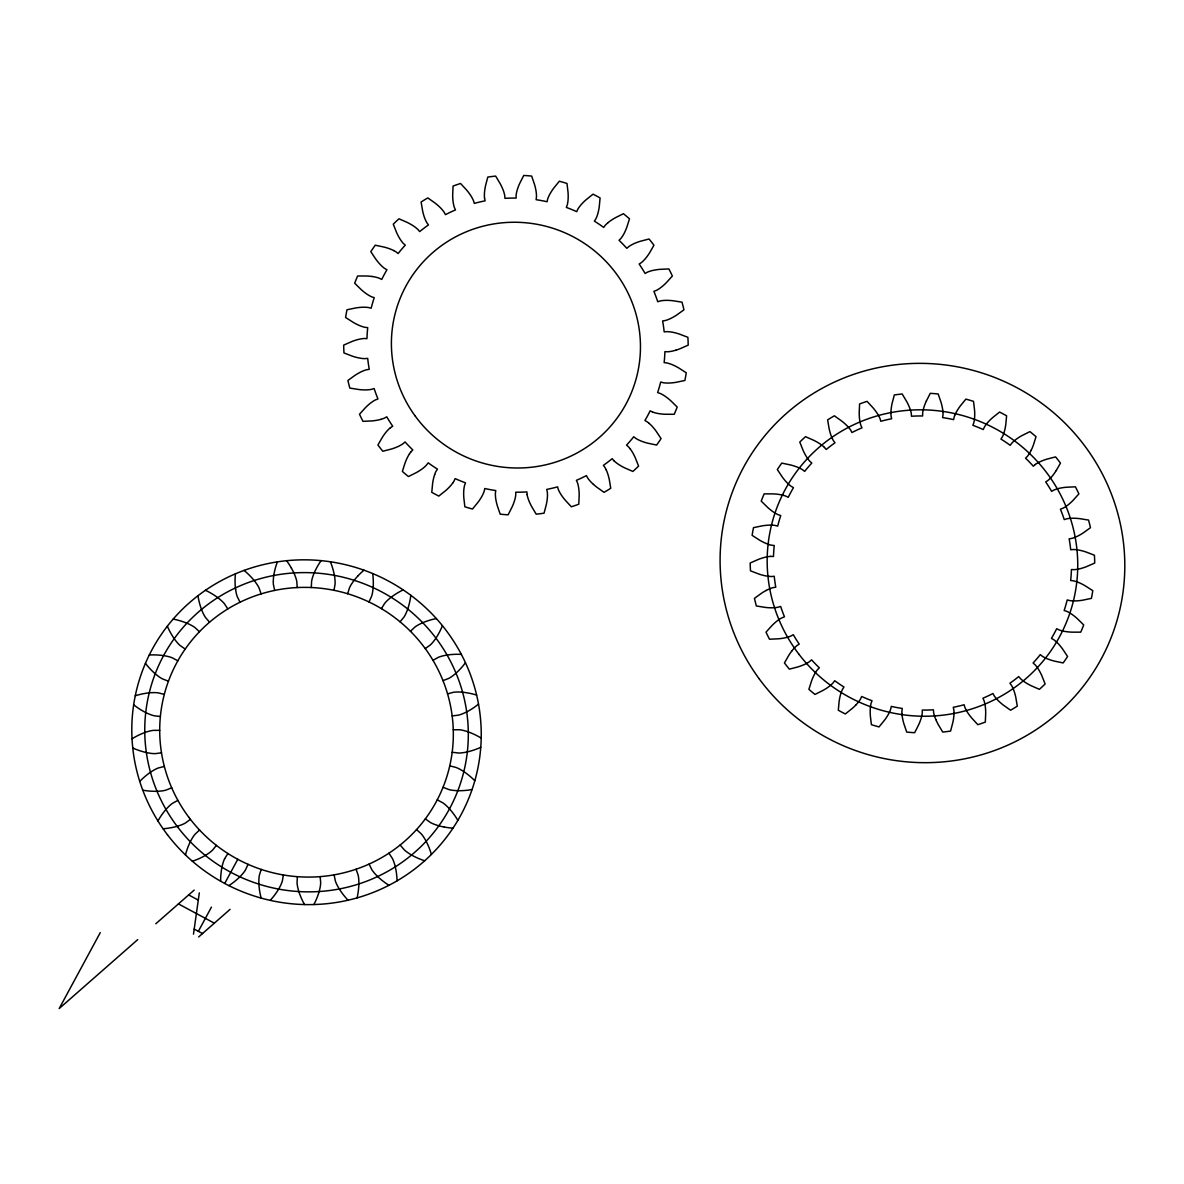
<?xml version="1.0" encoding="UTF-8"?>
<svg xmlns="http://www.w3.org/2000/svg" width="1184" height="1184" viewBox="0 0 1184 1184"><rect width="100%" height="100%" fill="white"/><g stroke="black" fill="none" stroke-linecap="round" stroke-linejoin="round"><path stroke-width="1.5" d="M311.303 587.53L311.584 581.433A20.69 20.306 22.4 0 1 311.969 579.494L312.191 578.621A42.121 41.336 22.4 0 1 312.709 576.889L313.612 574.344A55.574 54.538 22.4 0 1 315.24 570.614L316.587 567.994A71.543 70.211 22.4 0 1 321.116 560.639M297.376 876.663L297.051 882.761A20.69 20.306 22.4 0 0 297.258 884.744L297.391 885.632A42.121 41.336 22.4 0 0 297.732 887.408L298.398 890.057A55.574 54.538 22.4 0 0 299.656 893.964L300.736 896.732A71.543 70.211 22.4 0 0 304.54 904.576M193.48 934.161L199.312 892.869M283.39 874.961L282.354 880.911A20.69 20.306 22.4 0 1 281.718 882.835L281.378 883.678A42.121 41.336 22.4 0 1 280.652 885.321L279.424 887.734A55.574 54.538 22.4 0 1 277.322 891.226L275.665 893.654A71.543 70.211 22.4 0 1 270.218 900.373M333.977 590.298L335.057 584.304A20.69 20.306 22.4 0 0 335.116 582.321L335.087 581.418A42.121 41.336 22.4 0 0 334.968 579.612L334.658 576.919A55.574 54.538 22.4 0 0 333.888 572.893L333.178 570.022A71.543 70.211 22.4 0 0 330.395 561.778M347.652 593.732L349.458 587.915A20.69 20.306 22.4 0 1 350.316 586.124L350.76 585.34A42.121 41.336 22.4 0 1 351.692 583.801L353.217 581.566A55.574 54.538 22.4 0 1 355.748 578.369L357.701 576.164M261.22 869.411L259.385 875.154A20.69 20.306 22.4 0 0 259.074 877.166L258.985 878.069A42.121 41.336 22.4 0 0 258.867 879.875L258.837 882.568A55.574 54.538 22.4 0 0 259.089 886.653L259.429 889.598A71.543 70.211 22.4 0 0 261.161 898.108M434.661 474.606L435.002 473.659A22.851 22.422 22.4 0 1 436.008 471.365L437.444 469.101A149.45 146.653 22.4 0 1 428.179 462.84L426.58 464.986A22.851 22.422 22.4 0 1 424.79 466.748L424.035 467.414A37.784 37.074 22.4 0 1 420.956 469.752L419.98 470.403A53.768 52.762 22.4 0 1 416.176 472.682L408.45 476.545A172.731 169.504 22.4 0 1 402.368 471.439L404.958 463.284A53.768 52.762 22.4 0 1 406.6 459.185L407.104 458.119A37.784 37.074 22.4 0 1 408.924 454.745L409.472 453.901M1003.721 433.551L1003.381 434.484A22.851 22.422 22.4 0 1 1002.389 436.792L1000.939 439.042A149.45 146.653 22.4 0 1 1010.204 445.317L1011.802 443.171A22.851 22.422 22.4 0 1 1013.593 441.41L1014.348 440.729A37.784 37.074 22.4 0 1 1017.426 438.406L1018.403 437.74A53.768 52.762 22.4 0 1 1022.221 435.46L1029.932 431.612A172.731 169.504 22.4 0 1 1036.015 436.718L1033.44 444.873A53.768 52.762 22.4 0 1 1031.782 448.973L1031.279 450.024M248.063 864.32L245.562 869.811A20.69 20.306 22.4 0 1 244.452 871.528L243.919 872.253A42.121 41.336 22.4 0 1 242.794 873.659L240.988 875.672A55.574 54.538 22.4 0 1 238.073 878.543L235.838 880.482A71.543 70.211 22.4 0 1 228.852 885.632M955.074 414.681L955.488 413.764A37.784 37.074 22.4 0 1 957.323 410.389L957.945 409.383A53.768 52.762 22.4 0 1 960.461 405.757L965.878 399.126A172.731 169.504 22.4 0 1 973.514 401.361L974.536 409.901A53.768 52.762 22.4 0 1 974.728 414.326L974.698 415.495A37.784 37.074 22.4 0 1 974.447 419.343L974.299 420.335A22.851 22.422 22.4 0 1 973.81 422.806L972.878 425.308A149.45 146.653 22.4 0 1 983.238 429.555L984.348 427.128A22.851 22.422 22.4 0 1 985.724 425.026L986.316 424.212A37.784 37.074 22.4 0 1 988.818 421.297L989.632 420.453A53.768 52.762 22.4 0 1 992.873 417.434L999.592 412.062A172.731 169.504 22.4 0 1 1006.607 415.821L1005.808 424.36A53.768 52.762 22.4 0 1 1005.053 428.712L1004.802 429.851A37.784 37.074 22.4 0 1 1003.736 433.551M926.391 400.962L930.269 393.34A172.731 169.504 22.4 0 1 938.187 393.976L940.984 402.146A53.768 52.762 22.4 0 1 942.094 406.438L942.331 407.592A37.784 37.074 22.4 0 1 942.893 411.425L942.952 412.417A22.851 22.422 22.4 0 1 942.997 414.933L942.612 417.597A149.45 146.653 22.4 0 1 953.608 419.624L954.186 417.02A22.851 22.422 22.4 0 1 955.088 414.681M368.979 601.975L371.539 596.44A20.69 20.306 22.4 0 0 372.102 594.546L372.309 593.672A42.121 41.336 22.4 0 0 372.649 591.896L373.004 589.218A55.574 54.538 22.4 0 0 373.286 585.148L373.315 582.202A71.543 70.211 22.4 0 0 372.679 573.544M224.664 858.681L227.92 853.531M100.27 932.637L59.2 1008.546L137.729 939.622M198.364 931.305L211.433 907.136M224.708 883.471L237.777 859.303M381.411 608.635L384.622 603.455A20.69 20.306 22.4 0 1 385.91 601.946L386.532 601.294A42.121 41.336 22.4 0 1 387.834 600.036L389.876 598.26A55.574 54.538 22.4 0 1 393.147 595.789L395.604 594.131A71.543 70.211 22.4 0 1 403.196 589.898M1056.217 470.551L1060.464 463.122A172.731 169.504 22.4 0 0 1055.566 456.891L1047.189 459.066A53.768 52.762 22.4 0 0 1042.971 460.502L1041.876 460.946A37.784 37.074 22.4 0 0 1038.353 462.589M452.673 483.131L452.066 483.93A37.784 37.074 22.4 0 1 449.565 486.861L448.751 487.704A53.768 52.762 22.4 0 1 445.51 490.724L438.79 496.081A172.731 169.504 22.4 0 1 431.775 492.322L432.589 483.797A53.768 52.762 22.4 0 1 433.329 479.431L433.596 478.292A37.784 37.074 22.4 0 1 434.661 474.606M791.889 650.904L791.178 651.836A53.768 52.762 22.4 0 0 788.692 655.492L784.444 662.922A172.731 169.504 22.4 0 0 789.343 669.152L797.72 666.962A53.768 52.762 22.4 0 0 801.938 665.526L803.033 665.082A37.784 37.074 22.4 0 0 806.556 663.454L807.429 662.951M216.406 845.391L212.632 850.023A20.69 20.306 22.4 0 1 211.078 851.444L210.382 852.021A42.121 41.336 22.4 0 1 208.932 853.102L206.682 854.611A55.574 54.538 22.4 0 1 203.115 856.654L200.466 857.986A71.543 70.211 22.4 0 1 192.37 861.242M400.059 621.822L403.936 617.116A20.69 20.306 22.4 0 0 404.958 615.414L405.387 614.614A42.121 41.336 22.4 0 0 406.156 613.001L407.192 610.5A55.574 54.538 22.4 0 0 408.48 606.637L409.264 603.796A71.543 70.211 22.4 0 0 410.818 595.3M856.091 704.746L855.277 705.59A53.768 52.762 22.4 0 1 852.036 708.609L845.317 713.967A172.731 169.504 22.4 0 1 838.302 710.208L839.101 701.683A53.768 52.762 22.4 0 1 839.856 697.332L840.122 696.177A37.784 37.074 22.4 0 1 841.173 692.492L841.528 691.545A22.851 22.422 22.4 0 1 842.534 689.251L843.97 687.001A149.45 146.653 22.4 0 1 834.705 680.726L833.107 682.872A22.851 22.422 22.4 0 1 831.316 684.633L830.561 685.299A37.784 37.074 22.4 0 1 827.483 687.638L826.506 688.304A53.768 52.762 22.4 0 1 822.702 690.568L814.977 694.431A172.731 169.504 22.4 0 1 808.894 689.325L811.484 681.17A53.768 52.762 22.4 0 1 813.127 677.07L813.63 676.02A37.784 37.074 22.4 0 1 815.45 672.63L815.983 671.787A22.851 22.422 22.4 0 1 817.448 669.744L819.343 667.835A149.45 146.653 22.4 0 1 811.573 659.828L809.56 661.59A22.851 22.422 22.4 0 1 807.429 662.936M410.937 451.859L412.816 449.95A149.45 146.653 22.4 0 1 405.061 441.943L403.034 443.704A22.851 22.422 22.4 0 1 400.902 445.051L400.029 445.554A37.784 37.074 22.4 0 1 396.507 447.197L395.412 447.641A53.768 52.762 22.4 0 1 391.194 449.076L382.817 451.252A172.731 169.504 22.4 0 1 377.918 445.036L382.18 437.606A53.768 52.762 22.4 0 1 384.652 433.951L385.362 433.018A37.784 37.074 22.4 0 1 387.864 430.088L388.574 429.378A22.851 22.422 22.4 0 1 390.439 427.69M410.448 631.294L414.888 627.091A20.69 20.306 22.4 0 1 416.516 625.951L417.286 625.478A42.121 41.336 22.4 0 1 418.87 624.59L421.297 623.361A55.574 54.538 22.4 0 1 425.1 621.778L427.898 620.786A71.543 70.211 22.4 0 1 436.363 618.566M199.548 830.028L195.168 834.113A20.69 20.306 22.4 0 0 193.865 835.756L193.347 836.496A42.121 41.336 22.4 0 0 192.37 838.006L191.024 840.344A55.574 54.538 22.4 0 0 189.248 844.014L188.108 846.738A71.543 70.211 22.4 0 0 185.474 854.952M155.8 923.772L194.161 890.102M198.646 936.944L230.081 909.356M1035.349 464.439L1033.336 466.215A149.45 146.653 22.4 0 0 1025.566 458.193L1027.446 456.284A22.851 22.422 22.4 0 0 1028.911 454.242L1029.458 453.413A37.784 37.074 22.4 0 0 1031.279 450.024M607.821 222.844L607.066 223.51A22.851 22.422 22.4 0 0 605.261 225.271L603.677 227.417A149.45 146.653 22.4 0 0 594.412 221.156L595.848 218.892A22.851 22.422 22.4 0 0 596.84 216.598L597.195 215.651A37.784 37.074 22.4 0 0 598.26 211.966L598.527 210.826A53.768 52.762 22.4 0 0 599.282 206.475L600.081 197.935A172.731 169.504 22.4 0 0 593.066 194.176L586.346 199.548A53.768 52.762 22.4 0 0 583.105 202.553L582.291 203.411A37.784 37.074 22.4 0 0 579.79 206.327L579.198 207.126A22.851 22.422 22.4 0 0 577.807 209.228L576.712 211.67A149.45 146.653 22.4 0 0 566.352 207.422L567.269 204.906A22.851 22.422 22.4 0 0 567.758 202.449L567.92 201.458A37.784 37.074 22.4 0 0 568.172 197.61L568.187 196.44A53.768 52.762 22.4 0 0 568.009 192.015L566.988 183.476A172.731 169.504 22.4 0 0 559.351 181.226L553.934 187.871A53.768 52.762 22.4 0 0 551.404 191.497L550.797 192.489A37.784 37.074 22.4 0 0 548.962 195.863L548.547 196.781A22.851 22.422 22.4 0 0 547.644 199.119L547.097 201.739A149.45 146.653 22.4 0 0 536.1 199.696L536.456 197.047A22.851 22.422 22.4 0 0 536.411 194.531L536.352 193.525A37.784 37.074 22.4 0 0 535.804 189.706L535.568 188.552A53.768 52.762 22.4 0 0 534.458 184.26L531.675 176.09A172.731 169.504 22.4 0 0 523.742 175.454L519.865 183.076A53.768 52.762 22.4 0 0 518.163 187.146L517.778 188.256A37.784 37.074 22.4 0 0 516.698 191.941L516.49 192.918A22.851 22.422 22.4 0 0 516.091 195.404L516.106 198.083A149.45 146.653 22.4 0 0 504.946 198.335L504.754 195.671A22.851 22.422 22.4 0 0 504.177 193.214L503.91 192.237A37.784 37.074 22.4 0 0 502.564 188.596L502.09 187.516A53.768 52.762 22.4 0 0 500.092 183.52L495.652 176.09A172.731 169.504 22.4 0 0 487.793 177.082L485.618 185.355A53.768 52.762 22.4 0 0 484.818 189.706L484.67 190.876A37.784 37.074 22.4 0 0 484.389 194.709L484.404 195.715A22.851 22.422 22.4 0 0 484.537 198.231M190.417 819.343L185.636 822.865A20.69 20.306 22.4 0 1 183.712 823.886L183.046 824.197A42.121 41.336 22.4 0 1 181.211 824.952L178.636 825.855A55.574 54.538 22.4 0 1 174.655 826.965L171.739 827.586A71.543 70.211 22.4 0 1 163.066 828.756M425.263 648.61L430.221 645.014A20.69 20.306 22.4 0 0 431.642 643.637L432.249 642.971A42.121 41.336 22.4 0 0 433.418 641.58L435.046 639.434A55.574 54.538 22.4 0 0 437.281 636.015L438.746 633.47A71.543 70.211 22.4 0 0 442.416 625.64M390.454 427.69L392.703 426.21A149.45 146.653 22.4 0 1 386.768 416.812L384.415 418.115A22.851 22.422 22.4 0 1 382.032 418.988L381.07 419.299M432.974 660.302L438.346 657.342A20.69 20.306 22.4 0 1 440.211 656.632L441.084 656.365A42.121 41.336 22.4 0 1 442.846 655.892L445.524 655.314A55.574 54.538 22.4 0 1 449.609 654.708L452.584 654.456A71.543 70.211 22.4 0 1 461.36 654.382M1038.368 462.589L1037.48 463.092A22.851 22.422 22.4 0 0 1035.349 464.439M766.24 590.431L765.204 590.994A53.768 52.762 22.4 0 0 761.416 593.317L754.445 598.349A172.731 169.504 22.4 0 0 756.369 605.971L764.968 607.362A53.768 52.762 22.4 0 0 769.452 607.747L770.636 607.777A37.784 37.074 22.4 0 0 774.543 607.703L775.55 607.599A22.851 22.422 22.4 0 0 778.066 607.229L780.656 606.43A149.45 146.653 22.4 0 0 784.489 616.82L781.973 617.811A22.851 22.422 22.4 0 0 779.782 619.069L778.939 619.617A37.784 37.074 22.4 0 0 775.86 621.955L774.972 622.725A53.768 52.762 22.4 0 0 771.761 625.774L766.018 632.138A172.731 169.504 22.4 0 0 769.511 639.227L778.199 638.812A53.768 52.762 22.4 0 0 782.639 638.28L783.808 638.072A37.784 37.074 22.4 0 0 787.597 637.199L788.559 636.888M177.911 800.369L172.672 803.211A20.69 20.306 22.4 0 0 170.94 804.513L170.244 805.09A42.121 41.336 22.4 0 0 168.912 806.319L167.018 808.243A55.574 54.538 22.4 0 0 164.369 811.351L162.578 813.704A71.543 70.211 22.4 0 0 157.946 820.986M171.724 787.834L166.012 790.098A20.69 20.306 22.4 0 1 164.058 790.572L163.17 790.734A42.121 41.336 22.4 0 1 161.35 790.986L158.626 791.223A55.574 54.538 22.4 0 1 154.482 791.312L151.493 791.208A71.543 70.211 22.4 0 1 142.761 790.187M442.994 680.652L448.721 678.402A20.69 20.306 22.4 0 0 450.453 677.411L451.222 676.922A42.121 41.336 22.4 0 0 452.688 675.872L454.819 674.199A55.574 54.538 22.4 0 0 457.853 671.446L459.925 669.345A71.543 70.211 22.4 0 0 465.46 662.7M676.079 350.109L674.939 350.449A37.784 37.074 22.4 0 1 671.15 351.352L670.144 351.5A22.851 22.422 22.4 0 1 667.613 351.766L664.905 351.648A149.45 146.653 22.4 0 1 664.135 362.615L666.844 362.94A22.851 22.422 22.4 0 1 669.3 363.621L670.277 363.932A37.784 37.074 22.4 0 1 673.903 365.412L674.969 365.93A53.768 52.762 22.4 0 1 678.92 368.076L686.261 372.782A172.731 169.504 22.4 0 1 684.885 380.478L676.404 382.254A53.768 52.762 22.4 0 1 671.964 382.846L670.78 382.935A37.784 37.074 22.4 0 1 666.888 383.039L665.867 382.98A22.851 22.422 22.4 0 1 663.321 382.728L660.687 382.047A149.45 146.653 22.4 0 1 657.623 392.6L660.213 393.458A22.851 22.422 22.4 0 1 662.478 394.627L663.366 395.13A37.784 37.074 22.4 0 1 666.607 397.321L667.554 398.046A53.768 52.762 22.4 0 1 670.988 400.947L677.189 407.044A172.731 169.504 22.4 0 1 674.214 414.282L665.526 414.267A53.768 52.762 22.4 0 1 661.042 413.941L659.858 413.778A37.784 37.074 22.4 0 1 656.01 413.068L655.018 412.816A22.851 22.422 22.4 0 1 652.591 412.047M447.552 693.839L453.516 692.285A20.69 20.306 22.4 0 1 455.514 692.078L456.432 692.018A42.121 41.336 22.4 0 1 458.252 691.989L461.005 692.092A55.574 54.538 22.4 0 1 465.12 692.522L468.08 692.995A71.543 70.211 22.4 0 1 476.634 695.082M164.354 766.448L158.434 767.942A20.69 20.306 22.4 0 0 156.525 768.727L155.711 769.126A42.121 41.336 22.4 0 0 154.112 769.97L151.774 771.376A55.574 54.538 22.4 0 0 148.414 773.714L146.091 775.55A71.543 70.211 22.4 0 0 139.742 781.44M161.498 752.817L155.43 753.616A20.69 20.306 22.4 0 1 153.358 753.586L152.455 753.512A42.121 41.336 22.4 0 1 150.62 753.32L147.911 752.876A55.574 54.538 22.4 0 1 143.871 751.944L140.985 751.115A71.543 70.211 22.4 0 1 132.756 747.992M452.17 715.92L458.297 715.166A20.69 20.306 22.4 0 0 460.221 714.633L461.094 714.352A42.121 41.336 22.4 0 0 462.796 713.7L465.282 712.605A55.574 54.538 22.4 0 0 468.923 710.696L471.469 709.172A71.543 70.211 22.4 0 0 478.514 704.11M453.265 729.773L459.451 729.744A20.69 20.306 22.4 0 1 461.449 730.025L462.352 730.202A42.121 41.336 22.4 0 1 464.128 730.632L466.777 731.401A55.574 54.538 22.4 0 1 470.684 732.822L473.437 734.006A71.543 70.211 22.4 0 1 481.207 738.106M159.722 730.365L153.594 730.35A20.69 20.306 22.4 0 0 151.537 730.646L150.649 730.824A42.121 41.336 22.4 0 0 148.873 731.253L146.254 732.038A55.574 54.538 22.4 0 0 142.406 733.473L139.682 734.672A71.543 70.211 22.4 0 0 132.031 738.816M770.769 556.391L773.478 556.51A149.45 146.653 22.4 0 1 774.247 545.528L771.539 545.217A22.851 22.422 22.4 0 1 769.082 544.536M160.388 716.512L154.349 715.802A20.69 20.306 22.4 0 1 152.292 715.254L151.419 714.958A42.121 41.336 22.4 0 1 149.687 714.322L147.171 713.242A55.574 54.538 22.4 0 1 143.471 711.347L140.881 709.838A71.543 70.211 22.4 0 1 133.674 704.806M768.964 576.371L767.942 576.253A37.784 37.074 22.4 0 1 764.109 575.528L762.94 575.246A53.768 52.762 22.4 0 1 758.633 573.959L750.493 570.836A172.731 169.504 22.4 0 1 750.197 563.007L758.1 559.529A53.768 52.762 22.4 0 1 762.304 558.034L763.443 557.708A37.784 37.074 22.4 0 1 767.232 556.806L768.238 556.643A22.851 22.422 22.4 0 1 770.769 556.376M371.998 276.479L370.814 276.331A53.768 52.762 22.4 0 0 366.344 275.99L357.642 275.99A172.731 169.504 22.4 0 0 354.682 283.213L360.883 289.31A53.768 52.762 22.4 0 0 364.302 292.226L365.249 292.936A37.784 37.074 22.4 0 0 368.49 295.142L369.378 295.645A22.851 22.422 22.4 0 0 371.643 296.814L374.233 297.672A149.45 146.653 22.4 0 0 371.169 308.21L368.535 307.544A22.851 22.422 22.4 0 0 366.004 307.292L364.983 307.233A37.784 37.074 22.4 0 0 361.076 307.322L359.892 307.411A53.768 52.762 22.4 0 0 355.452 308.003L346.971 309.779A172.731 169.504 22.4 0 0 345.61 317.475L352.936 322.181A53.768 52.762 22.4 0 0 356.887 324.342L357.968 324.845A37.784 37.074 22.4 0 0 361.579 326.34L362.556 326.666A22.851 22.422 22.4 0 0 365.012 327.332L367.721 327.642A149.45 146.653 22.4 0 0 366.966 338.624L364.243 338.506A22.851 22.422 22.4 0 0 361.712 338.772L360.706 338.92A37.784 37.074 22.4 0 0 356.917 339.823L355.792 340.148A53.768 52.762 22.4 0 0 351.589 341.643L343.686 345.121A172.731 169.504 22.4 0 0 343.967 352.95L352.107 356.073A53.768 52.762 22.4 0 0 356.414 357.361L357.583 357.642A37.784 37.074 22.4 0 0 361.431 358.367L362.437 358.486A22.851 22.422 22.4 0 0 364.983 358.634L367.691 358.382A149.45 146.653 22.4 0 0 369.26 369.304L366.581 369.748A22.851 22.422 22.4 0 0 364.169 370.533L363.222 370.888A37.784 37.074 22.4 0 0 359.714 372.546L358.678 373.108A53.768 52.762 22.4 0 0 354.889 375.417L347.918 380.464A172.731 169.504 22.4 0 0 349.842 388.086L358.456 389.462A53.768 52.762 22.4 0 0 362.926 389.862L364.11 389.891A37.784 37.074 22.4 0 0 368.017 389.817L369.023 389.714A22.851 22.422 22.4 0 0 371.554 389.344L374.129 388.544A149.45 146.653 22.4 0 0 377.962 398.934L375.446 399.926A22.851 22.422 22.4 0 0 373.256 401.184L372.412 401.731A37.784 37.074 22.4 0 0 369.334 404.07L368.446 404.824A53.768 52.762 22.4 0 0 365.234 407.888L359.507 414.252A172.731 169.504 22.4 0 0 362.985 421.341L371.672 420.927A53.768 52.762 22.4 0 0 376.112 420.394L377.282 420.187A37.784 37.074 22.4 0 0 381.07 419.314M452.184 752.24L458.326 753.009A20.69 20.306 22.4 0 0 460.339 752.965L461.257 752.891A42.121 41.336 22.4 0 0 463.077 752.684L465.771 752.24A55.574 54.538 22.4 0 0 469.782 751.292L472.638 750.449A71.543 70.211 22.4 0 0 480.778 747.296M444.266 827.054L441.336 826.432A55.574 54.538 22.4 0 1 437.325 825.352L434.72 824.449A42.121 41.336 22.4 0 1 433.018 823.768L432.175 823.398A20.69 20.306 22.4 0 1 430.384 822.48L425.337 818.869M449.757 765.87L455.781 767.365A20.69 20.306 22.4 0 1 457.646 768.12L458.474 768.52A42.121 41.336 22.4 0 1 460.102 769.363L462.485 770.754A55.574 54.538 22.4 0 1 465.919 773.078L468.302 774.898A71.543 70.211 22.4 0 1 474.828 780.774M783.364 495.341L782.372 495.09A37.784 37.074 22.4 0 0 778.524 494.379L777.34 494.216A53.768 52.762 22.4 0 0 772.871 493.891L764.168 493.876A172.731 169.504 22.4 0 0 761.208 501.098L767.41 507.196A53.768 52.762 22.4 0 0 770.828 510.112L771.776 510.822A37.784 37.074 22.4 0 0 775.017 513.027L775.89 513.53A22.851 22.422 22.4 0 0 778.169 514.7L780.759 515.558A149.45 146.653 22.4 0 0 777.696 526.11L775.061 525.43A22.851 22.422 22.4 0 0 772.516 525.178L771.509 525.119A37.784 37.074 22.4 0 0 767.602 525.208L766.418 525.311A53.768 52.762 22.4 0 0 761.978 525.888L753.498 527.664A172.731 169.504 22.4 0 0 752.121 535.36L759.462 540.082A53.768 52.762 22.4 0 0 763.414 542.228L764.494 542.731A37.784 37.074 22.4 0 0 768.105 544.226L769.082 544.551M164.31 694.401L158.419 692.892A20.69 20.306 22.4 0 0 156.303 692.67L155.385 692.625A42.121 41.336 22.4 0 0 153.55 692.61L150.812 692.714A55.574 54.538 22.4 0 0 146.698 693.158L143.752 693.646A71.543 70.211 22.4 0 0 135.272 695.763M168.454 681.2L162.667 678.98A20.69 20.306 22.4 0 1 160.906 677.988L160.121 677.5A42.121 41.336 22.4 0 1 158.612 676.464L156.436 674.791A55.574 54.538 22.4 0 1 153.313 672.053L151.182 669.966A71.543 70.211 22.4 0 1 145.44 663.336M443.053 787.286L448.825 789.536A20.69 20.306 22.4 0 0 450.793 789.994L451.696 790.157A42.121 41.336 22.4 0 0 453.516 790.394L456.254 790.631A55.574 54.538 22.4 0 0 460.398 790.705L463.373 790.586A71.543 70.211 22.4 0 0 472.076 789.536M652.591 412.032L650.149 410.833A149.45 146.653 22.4 0 1 644.925 420.498L647.263 421.874A22.851 22.422 22.4 0 1 649.261 423.472M393.754 250.579L392.836 250.135A37.784 37.074 22.4 0 0 389.21 248.64L388.086 248.255A53.768 52.762 22.4 0 0 383.764 247.012L375.239 245.206A172.731 169.504 22.4 0 0 370.814 251.659L375.609 258.882A53.768 52.762 22.4 0 0 378.347 262.419L379.132 263.307A37.784 37.074 22.4 0 0 381.84 266.119L382.595 266.8A22.851 22.422 22.4 0 0 384.578 268.398L386.946 269.76A149.45 146.653 22.4 0 0 381.722 279.424L379.265 278.225A22.851 22.422 22.4 0 0 376.838 277.456L375.846 277.189A37.784 37.074 22.4 0 0 371.998 276.479M437.251 799.851L442.727 802.767A20.69 20.306 22.4 0 1 444.355 803.966L445.066 804.543A42.121 41.336 22.4 0 1 446.427 805.756L448.396 807.68A55.574 54.538 22.4 0 1 451.134 810.774L452.998 813.112A71.543 70.211 22.4 0 1 457.853 820.394M188.656 894.926L198.29 900.092M178.429 903.91L214.348 923.165M194.191 929.07L202.523 933.54M177.852 660.82L172.494 657.919A20.69 20.306 22.4 0 0 170.496 657.179L169.608 656.913A42.121 41.336 22.4 0 0 167.847 656.439L165.153 655.877A55.574 54.538 22.4 0 0 161.039 655.285L158.064 655.033A71.543 70.211 22.4 0 0 149.288 655.004M185.207 649.084L180.131 645.517A20.69 20.306 22.4 0 1 178.666 644.14L178.029 643.474A42.121 41.336 22.4 0 1 176.83 642.098L175.128 639.952A55.574 54.538 22.4 0 1 172.79 636.548L171.251 634.002A71.543 70.211 22.4 0 1 167.344 626.203M649.261 423.458L650.016 424.153A37.784 37.074 22.4 0 1 652.739 426.95L653.509 427.853A53.768 52.762 22.4 0 1 656.262 431.39L661.057 438.613A172.731 169.504 22.4 0 1 656.632 445.051L648.092 443.26A53.768 52.762 22.4 0 1 643.77 442.017L642.646 441.617A37.784 37.074 22.4 0 1 639.02 440.137L638.102 439.678A22.851 22.422 22.4 0 1 635.882 438.435L633.736 436.748A149.45 146.653 22.4 0 1 626.573 445.11L628.586 446.93A22.851 22.422 22.4 0 1 630.199 448.899M416.531 829.584L421.119 833.743A20.69 20.306 22.4 0 1 422.392 835.297L422.94 836.037A42.121 41.336 22.4 0 1 423.961 837.547L425.382 839.87A55.574 54.538 22.4 0 1 427.276 843.541L428.49 846.249A71.543 70.211 22.4 0 1 431.376 854.463M593.48 484.419L592.607 483.62A37.784 37.074 22.4 0 1 589.884 480.822L589.232 480.038A22.851 22.422 22.4 0 1 587.693 478.01L586.42 475.613A149.45 146.653 22.4 0 1 576.386 480.334L577.496 482.791A22.851 22.422 22.4 0 1 578.162 485.233L578.384 486.21A37.784 37.074 22.4 0 1 578.932 490.028L579.035 491.212A53.768 52.762 22.4 0 1 579.168 495.637L578.784 504.192A172.731 169.504 22.4 0 1 571.324 506.782L565.434 500.403A53.768 52.762 22.4 0 1 562.637 496.91L561.956 495.933A37.784 37.074 22.4 0 1 559.869 492.648L559.396 491.745A22.851 22.422 22.4 0 1 558.315 489.451L557.575 486.861A149.45 146.653 22.4 0 1 546.742 489.406L547.304 492.041A22.851 22.422 22.4 0 1 547.452 494.542L547.467 495.548A37.784 37.074 22.4 0 1 547.186 499.396L547.038 500.551A53.768 52.762 22.4 0 1 546.238 504.902L544.063 513.175A172.731 169.504 22.4 0 1 536.204 514.167L531.764 506.737A53.768 52.762 22.4 0 1 529.766 502.756L529.292 501.661A37.784 37.074 22.4 0 1 527.946 498.035L527.664 497.058A22.851 22.422 22.4 0 1 527.102 494.601M199.46 631.723L194.99 627.609A20.69 20.306 22.4 0 0 193.229 626.395L192.444 625.922A42.121 41.336 22.4 0 0 190.846 625.034L188.374 623.835A55.574 54.538 22.4 0 0 184.526 622.266L181.685 621.289A71.543 70.211 22.4 0 0 173.175 619.099M209.568 622.192L205.602 617.604A20.69 20.306 22.4 0 1 204.462 615.813L204.018 615.029A42.121 41.336 22.4 0 1 203.189 613.401L202.079 610.914A55.574 54.538 22.4 0 1 200.673 607.052L199.8 604.21A71.543 70.211 22.4 0 1 197.98 595.73M824.449 447.419L826.21 449.476A149.45 146.653 22.4 0 1 834.986 442.801L833.403 440.611A22.851 22.422 22.4 0 1 832.234 438.361M613.934 460.739L612.187 458.667A149.45 146.653 22.4 0 1 603.396 465.342L604.994 467.532A22.851 22.422 22.4 0 1 606.149 469.782M400.148 845.021L404.158 849.727A20.69 20.306 22.4 0 0 405.668 851.059L406.393 851.622A42.121 41.336 22.4 0 0 407.873 852.702L410.167 854.212A55.574 54.538 22.4 0 0 413.793 856.239L416.487 857.556A71.543 70.211 22.4 0 0 424.686 860.783M630.214 448.884L630.806 449.713A37.784 37.074 22.4 0 1 632.878 452.998L633.455 454.034A53.768 52.762 22.4 0 1 635.408 458.06L638.59 466.082A172.731 169.504 22.4 0 1 632.878 471.454L624.9 467.961A53.768 52.762 22.4 0 1 620.919 465.86L619.898 465.238A37.784 37.074 22.4 0 1 616.657 463.048L615.843 462.426A22.851 22.422 22.4 0 1 613.934 460.739M388.9 853.205L392.318 858.341A20.69 20.306 22.4 0 1 393.162 860.146L393.502 860.99A42.121 41.336 22.4 0 1 394.124 862.707L394.908 865.312A55.574 54.538 22.4 0 1 395.826 869.308L396.314 872.223A71.543 70.211 22.4 0 1 397.054 880.866M227.816 608.931L224.472 603.825A20.69 20.306 22.4 0 0 223.095 602.271L222.444 601.62A42.121 41.336 22.4 0 0 221.112 600.377L219.01 598.601A55.574 54.538 22.4 0 0 215.666 596.144L213.164 594.501A71.543 70.211 22.4 0 0 205.439 590.298M291.368 568.039L292.788 570.658A55.574 54.538 22.4 0 1 294.535 574.388L295.512 576.919A42.121 41.336 22.4 0 1 296.089 578.65L296.34 579.524A20.69 20.306 22.4 0 1 296.784 581.462L297.243 587.56M240.026 602.227L237.288 596.706A20.69 20.306 22.4 0 1 236.682 594.812L236.445 593.939A42.121 41.336 22.4 0 1 236.045 592.178L235.601 589.499M369.082 864.083L371.791 869.604A20.69 20.306 22.4 0 0 372.93 871.261L373.493 871.986A42.121 41.336 22.4 0 0 374.662 873.392L376.512 875.405A55.574 54.538 22.4 0 0 379.531 878.262L381.81 880.186A71.543 70.211 22.4 0 0 388.959 885.306M832.219 438.361L831.804 437.444A37.784 37.074 22.4 0 1 830.472 433.803L830.132 432.678A53.768 52.762 22.4 0 1 829.066 428.371L827.631 419.876A172.731 169.504 22.4 0 1 834.35 415.806L841.454 420.868A53.768 52.762 22.4 0 1 844.917 423.724L845.79 424.538A37.784 37.074 22.4 0 1 848.514 427.335L849.165 428.12A22.851 22.422 22.4 0 1 850.689 430.147L851.962 432.53A149.45 146.653 22.4 0 1 861.996 427.824L860.886 425.352A22.851 22.422 22.4 0 1 860.22 422.925L859.998 421.933A37.784 37.074 22.4 0 1 859.451 418.115L859.362 416.946A53.768 52.762 22.4 0 1 859.214 412.52L859.599 403.951A172.731 169.504 22.4 0 1 867.058 401.361L872.963 407.74A53.768 52.762 22.4 0 1 875.746 411.248L876.426 412.21A37.784 37.074 22.4 0 1 878.513 415.51L878.987 416.398A22.851 22.422 22.4 0 1 880.067 418.692L880.807 421.282A149.45 146.653 22.4 0 1 891.641 418.751L891.078 416.117A22.851 22.422 22.4 0 1 890.93 413.601L890.93 412.594A37.784 37.074 22.4 0 1 891.197 408.761L891.345 407.592A53.768 52.762 22.4 0 1 892.144 403.256L894.32 394.968A172.731 169.504 22.4 0 1 902.178 393.976L906.618 401.406A53.768 52.762 22.4 0 1 908.616 405.402L909.09 406.482A37.784 37.074 22.4 0 1 910.437 410.123L910.718 411.085A22.851 22.422 22.4 0 1 911.295 413.556L911.473 416.235A149.45 146.653 22.4 0 1 922.632 415.969L922.632 413.29A22.851 22.422 22.4 0 1 923.032 410.818L923.224 409.827A37.784 37.074 22.4 0 1 924.304 406.142L924.689 405.032A53.768 52.762 22.4 0 1 926.391 400.962M606.164 469.782L606.578 470.699A37.784 37.074 22.4 0 1 607.91 474.34L608.265 475.465A53.768 52.762 22.4 0 1 609.331 479.786L610.752 488.267A172.731 169.504 22.4 0 1 604.032 492.337L596.928 487.29A53.768 52.762 22.4 0 1 593.48 484.419M935.819 719.546L936.292 720.642A53.768 52.762 22.4 0 0 938.29 724.623L942.73 732.067A172.731 169.504 22.4 0 0 950.589 731.061L952.765 722.788A53.768 52.762 22.4 0 0 953.579 718.436L953.712 717.282A37.784 37.074 22.4 0 0 953.993 713.434L953.993 712.428A22.851 22.422 22.4 0 0 953.845 709.926L953.268 707.292A149.45 146.653 22.4 0 0 964.102 704.761L964.856 707.336A22.851 22.422 22.4 0 0 965.937 709.63L966.41 710.533A37.784 37.074 22.4 0 0 968.482 713.819L969.163 714.781A53.768 52.762 22.4 0 0 971.96 718.288L977.851 724.682A172.731 169.504 22.4 0 0 985.31 722.092L985.695 713.523A53.768 52.762 22.4 0 0 985.562 709.098L985.458 707.928A37.784 37.074 22.4 0 0 984.91 704.095L984.703 703.118A22.851 22.422 22.4 0 0 984.037 700.676L982.912 698.22A149.45 146.653 22.4 0 0 992.947 693.513L994.22 695.881A22.851 22.422 22.4 0 0 995.759 697.909L996.41 698.693A37.784 37.074 22.4 0 0 999.133 701.505L1000.006 702.304A53.768 52.762 22.4 0 0 1003.455 705.176L1010.559 710.222A172.731 169.504 22.4 0 0 1017.278 706.152L1015.857 697.672A53.768 52.762 22.4 0 0 1014.792 693.365L1014.436 692.226A37.784 37.074 22.4 0 0 1013.104 688.585L1012.69 687.667A22.851 22.422 22.4 0 0 1011.521 685.418L1009.922 683.227A149.45 146.653 22.4 0 0 1018.699 676.552L1020.46 678.624A22.851 22.422 22.4 0 0 1022.384 680.297L1023.183 680.933A37.784 37.074 22.4 0 0 1026.424 683.124L1027.446 683.745A53.768 52.762 22.4 0 0 1031.427 685.847L1039.404 689.34A172.731 169.504 22.4 0 0 1045.117 683.967L1041.935 675.946A53.768 52.762 22.4 0 0 1039.981 671.92L1039.404 670.899A37.784 37.074 22.4 0 0 1037.347 667.598L1036.74 666.784A22.851 22.422 22.4 0 0 1035.127 664.801L1033.099 662.996A149.45 146.653 22.4 0 0 1040.262 654.634L1042.408 656.306A22.851 22.422 22.4 0 0 1044.643 657.564L1045.546 658.023A37.784 37.074 22.4 0 0 1049.172 659.503L1050.297 659.902A53.768 52.762 22.4 0 0 1054.618 661.146L1063.143 662.936A172.731 169.504 22.4 0 0 1067.583 656.498L1062.788 649.276A53.768 52.762 22.4 0 0 1060.035 645.739L1059.266 644.836A37.784 37.074 22.4 0 0 1056.557 642.024L1055.788 641.358A22.851 22.422 22.4 0 0 1053.804 639.745L1051.436 638.383A149.45 146.653 22.4 0 0 1056.676 628.719L1059.118 629.918A22.851 22.422 22.4 0 0 1061.56 630.687L1062.536 630.954A37.784 37.074 22.4 0 0 1066.384 631.664L1067.568 631.812A53.768 52.762 22.4 0 0 1072.038 632.152L1080.74 632.167A172.731 169.504 22.4 0 0 1083.7 624.93L1077.499 618.832A53.768 52.762 22.4 0 0 1074.08 615.932L1073.133 615.206A37.784 37.074 22.4 0 0 1069.892 613.016L1069.019 612.498A22.851 22.422 22.4 0 0 1066.74 611.344L1064.15 610.485A149.45 146.653 22.4 0 0 1067.213 599.933L1069.848 600.614A22.851 22.422 22.4 0 0 1072.393 600.865L1073.4 600.924A37.784 37.074 22.4 0 0 1077.307 600.821L1078.491 600.732A53.768 52.762 22.4 0 0 1082.931 600.14L1091.411 598.364A172.731 169.504 22.4 0 0 1092.788 590.668L1085.447 585.962A53.768 52.762 22.4 0 0 1081.495 583.816L1080.43 583.298A37.784 37.074 22.4 0 0 1076.804 581.803L1075.827 581.492A22.851 22.422 22.4 0 0 1073.37 580.811L1070.662 580.5A149.45 146.653 22.4 0 0 1071.431 569.534L1074.14 569.652A22.851 22.422 22.4 0 0 1076.67 569.371L1077.677 569.223A37.784 37.074 22.4 0 0 1081.466 568.335L1082.605 567.994A53.768 52.762 22.4 0 0 1086.808 566.514L1094.712 563.036A172.731 169.504 22.4 0 0 1094.416 555.207L1086.276 552.084A53.768 52.762 22.4 0 0 1081.969 550.782L1080.814 550.501A37.784 37.074 22.4 0 0 1076.966 549.776L1075.945 549.672A22.851 22.422 22.4 0 0 1073.4 549.509L1070.706 549.761A149.45 146.653 22.4 0 0 1069.137 538.838L1071.801 538.409A22.851 22.422 22.4 0 0 1074.214 537.61L1075.161 537.255A37.784 37.074 22.4 0 0 1078.668 535.612L1079.704 535.05A53.768 52.762 22.4 0 0 1083.493 532.726L1090.464 527.694A172.731 169.504 22.4 0 0 1088.54 520.072L1079.941 518.681A53.768 52.762 22.4 0 0 1075.457 518.296L1074.273 518.252A37.784 37.074 22.4 0 0 1070.366 518.34L1069.359 518.429A22.851 22.422 22.4 0 0 1066.843 518.799L1064.253 519.598A149.45 146.653 22.4 0 0 1060.42 509.209L1062.936 508.232A22.851 22.422 22.4 0 0 1065.126 506.959L1065.97 506.426A37.784 37.074 22.4 0 0 1069.048 504.088L1069.936 503.318A53.768 52.762 22.4 0 0 1073.148 500.27L1078.89 493.891A172.731 169.504 22.4 0 0 1075.398 486.816L1066.71 487.216A53.768 52.762 22.4 0 0 1062.27 487.749L1061.101 487.956A37.784 37.074 22.4 0 0 1057.312 488.844L1056.35 489.14A22.851 22.422 22.4 0 0 1053.967 490.028L1051.614 491.345A149.45 146.653 22.4 0 0 1045.694 481.932L1047.929 480.452A22.851 22.422 22.4 0 0 1049.794 478.765L1050.519 478.055A37.784 37.074 22.4 0 0 1053.02 475.139L1053.73 474.207A53.768 52.762 22.4 0 0 1056.217 470.551M356.088 869.219L358.116 875.02A20.69 20.306 22.4 0 1 358.486 876.974L358.604 877.862A42.121 41.336 22.4 0 1 358.767 879.668L358.885 882.376A55.574 54.538 22.4 0 1 358.767 886.461L358.5 889.391A71.543 70.211 22.4 0 1 357.05 897.916M261.102 593.909L259.163 588.196A20.69 20.306 22.4 0 0 258.201 586.317L257.742 585.532A42.121 41.336 22.4 0 0 256.75 583.993L255.167 581.773A55.574 54.538 22.4 0 0 252.532 578.576L250.505 576.371A71.543 70.211 22.4 0 0 244.052 570.422M274.673 590.431L273.4 584.496A20.69 20.306 22.4 0 1 273.282 582.454L273.267 581.551A42.121 41.336 22.4 0 1 273.341 579.746L273.563 577.052A55.574 54.538 22.4 0 1 274.2 573.012L274.836 570.14A71.543 70.211 22.4 0 1 277.367 561.882M484.552 198.231L485.114 200.851A149.45 146.653 22.4 0 0 474.281 203.396L473.526 200.806A22.851 22.422 22.4 0 0 472.446 198.512L471.987 197.624A37.784 37.074 22.4 0 0 469.9 194.324L469.219 193.362A53.768 52.762 22.4 0 0 466.437 189.854L460.532 183.476A172.731 169.504 22.4 0 0 453.072 186.066L452.688 194.635A53.768 52.762 22.4 0 0 452.821 199.06L452.924 200.229A37.784 37.074 22.4 0 0 453.472 204.048L453.694 205.039A22.851 22.422 22.4 0 0 454.36 207.466L455.47 209.938A149.45 146.653 22.4 0 0 445.45 214.644L444.163 212.262A22.851 22.422 22.4 0 0 442.624 210.234L441.972 209.45A37.784 37.074 22.4 0 0 439.264 206.652L438.391 205.838A53.768 52.762 22.4 0 0 434.928 202.982L427.838 197.92A172.731 169.504 22.4 0 0 421.104 201.99L422.54 210.471A53.768 52.762 22.4 0 0 423.591 214.792L423.946 215.917A37.784 37.074 22.4 0 0 425.278 219.558L425.692 220.476A22.851 22.422 22.4 0 0 426.862 222.74L428.475 224.916A149.45 146.653 22.4 0 0 419.684 231.59L417.922 229.518A22.851 22.422 22.4 0 0 415.998 227.846L415.214 227.21A37.784 37.074 22.4 0 0 411.958 225.019L410.937 224.412A53.768 52.762 22.4 0 0 406.97 222.311L398.978 218.803A172.731 169.504 22.4 0 0 393.28 224.176L396.462 232.212A53.768 52.762 22.4 0 0 398.401 236.223L398.978 237.259A37.784 37.074 22.4 0 0 401.05 240.559L401.657 241.373A22.851 22.422 22.4 0 0 403.256 243.342L405.283 245.162A149.45 146.653 22.4 0 0 398.12 253.509L395.974 251.837A22.851 22.422 22.4 0 0 393.754 250.594M334.095 874.858L335.338 880.852A20.69 20.306 22.4 0 0 336.019 882.731L336.374 883.56A42.121 41.336 22.4 0 0 337.159 885.203L338.461 887.615A55.574 54.538 22.4 0 0 340.666 891.093L342.398 893.52A71.543 70.211 22.4 0 0 348.052 900.225M320.168 876.619L320.672 882.598A20.69 20.306 22.4 0 1 320.538 884.7L320.435 885.588A42.121 41.336 22.4 0 1 320.139 887.364L319.562 890.013A55.574 54.538 22.4 0 1 318.422 893.92L317.43 896.688A71.543 70.211 22.4 0 1 313.864 904.561M527.117 494.601L526.91 491.922A149.45 146.653 22.4 0 1 515.75 492.174L515.75 494.853A22.851 22.422 22.4 0 1 515.366 497.339L515.158 498.316A37.784 37.074 22.4 0 1 514.093 502.001L513.693 503.111A53.768 52.762 22.4 0 1 511.991 507.181L508.114 514.818A172.731 169.504 22.4 0 1 500.196 514.167L497.398 506.012A53.768 52.762 22.4 0 1 496.288 501.705L496.052 500.551A37.784 37.074 22.4 0 1 495.489 496.732L495.43 495.726A22.851 22.422 22.4 0 1 495.386 493.21L495.77 490.561A149.45 146.653 22.4 0 1 484.774 488.518L484.197 491.138A22.851 22.422 22.4 0 1 483.294 493.476L482.894 494.394A37.784 37.074 22.4 0 1 481.059 497.768L480.452 498.76A53.768 52.762 22.4 0 1 477.922 502.386L472.505 509.031A172.731 169.504 22.4 0 1 464.868 506.782L463.862 498.242A53.768 52.762 22.4 0 1 463.669 493.817L463.684 492.648A37.784 37.074 22.4 0 1 463.936 488.8L464.084 487.808A22.851 22.422 22.4 0 1 464.572 485.351L465.504 482.835A149.45 146.653 22.4 0 1 455.144 478.602L454.049 481.03A22.851 22.422 22.4 0 1 452.658 483.116M901.956 713.612L902.03 714.618A37.784 37.074 22.4 0 0 902.578 718.436L902.815 719.591A53.768 52.762 22.4 0 0 903.925 723.898L906.722 732.067A172.731 169.504 22.4 0 0 914.64 732.704L918.518 725.067A53.768 52.762 22.4 0 0 920.22 720.997L920.619 719.902A37.784 37.074 22.4 0 0 921.7 716.202L921.892 715.225A22.851 22.422 22.4 0 0 922.292 712.738L922.277 710.06A149.45 146.653 22.4 0 0 933.436 709.808L933.628 712.487A22.851 22.422 22.4 0 0 934.206 714.944L934.472 715.92A37.784 37.074 22.4 0 0 935.819 719.546M409.472 453.901A22.851 22.422 22.4 0 1 410.922 451.859M607.821 222.844A37.784 37.074 22.4 0 1 610.9 220.505L611.876 219.854A53.768 52.762 22.4 0 1 615.695 217.575L623.406 213.712A172.731 169.504 22.4 0 1 629.488 218.818L626.913 226.988A53.768 52.762 22.4 0 1 625.256 231.072L624.767 232.138A37.784 37.074 22.4 0 1 622.947 235.527L622.399 236.371A22.851 22.422 22.4 0 1 620.934 238.398L619.04 240.308A149.45 146.653 22.4 0 1 626.81 248.329L628.837 246.553A22.851 22.422 22.4 0 1 630.968 245.206L631.842 244.703A37.784 37.074 22.4 0 1 635.349 243.06L636.444 242.616A53.768 52.762 22.4 0 1 640.662 241.181L649.054 239.005A172.731 169.504 22.4 0 1 653.938 245.236L649.69 252.666A53.768 52.762 22.4 0 1 647.204 256.321L646.494 257.254A37.784 37.074 22.4 0 1 643.992 260.169L643.282 260.88A22.851 22.422 22.4 0 1 641.417 262.582L639.168 264.047A149.45 146.653 22.4 0 1 645.088 273.46L647.456 272.142A22.851 22.422 22.4 0 1 649.824 271.269L650.786 270.958A37.784 37.074 22.4 0 1 654.574 270.07L655.744 269.863A53.768 52.762 22.4 0 1 660.198 269.33L668.871 268.931A172.731 169.504 22.4 0 1 672.364 276.005L666.622 282.384A53.768 52.762 22.4 0 1 663.425 285.433L662.522 286.202A37.784 37.074 22.4 0 1 659.458 288.541L658.615 289.088A22.851 22.422 22.4 0 1 656.424 290.361L653.894 291.323A149.45 146.653 22.4 0 1 657.727 301.713L660.317 300.928A22.851 22.422 22.4 0 1 662.833 300.558L663.839 300.455A37.784 37.074 22.4 0 1 667.746 300.366L668.945 300.41A53.768 52.762 22.4 0 1 673.415 300.795L682.014 302.186A172.731 169.504 22.4 0 1 683.938 309.808L676.967 314.84A53.768 52.762 22.4 0 1 673.193 317.164L672.142 317.726A37.784 37.074 22.4 0 1 668.649 319.384L667.702 319.739A22.851 22.422 22.4 0 1 665.29 320.524L662.611 320.953A149.45 146.653 22.4 0 1 664.18 331.875L666.873 331.638A22.851 22.422 22.4 0 1 669.419 331.801L670.44 331.905A37.784 37.074 22.4 0 1 674.288 332.615L675.442 332.896A53.768 52.762 22.4 0 1 679.749 334.199L687.889 337.307A172.731 169.504 22.4 0 1 688.185 345.136L680.282 348.629A53.768 52.762 22.4 0 1 676.079 350.124M901.971 713.612A22.851 22.422 22.4 0 1 901.912 711.096L902.297 708.446A149.45 146.653 22.4 0 1 891.3 706.404L890.723 709.024A22.851 22.422 22.4 0 1 889.82 711.362L889.421 712.28A37.784 37.074 22.4 0 1 887.586 715.654L886.979 716.646A53.768 52.762 22.4 0 1 884.448 720.272L879.031 726.917A172.731 169.504 22.4 0 1 871.394 724.667L870.373 716.128A53.768 52.762 22.4 0 1 870.181 711.702L870.21 710.533A37.784 37.074 22.4 0 1 870.462 706.7L870.61 705.694A22.851 22.422 22.4 0 1 871.098 703.237L872.031 700.736A149.45 146.653 22.4 0 1 861.671 696.488L860.561 698.915A22.851 22.422 22.4 0 1 859.184 701.017L858.592 701.831A37.784 37.074 22.4 0 1 856.091 704.746M791.889 650.904A37.784 37.074 22.4 0 1 794.39 647.974L795.1 647.263A22.851 22.422 22.4 0 1 796.965 645.576L799.215 644.111A149.45 146.653 22.4 0 1 793.295 634.698L790.942 636A22.851 22.422 22.4 0 1 788.559 636.874M766.24 590.431A37.784 37.074 22.4 0 1 769.748 588.774L770.695 588.404A22.851 22.422 22.4 0 1 773.108 587.619L775.786 587.19A149.45 146.653 22.4 0 1 774.218 576.268L771.509 576.519A22.851 22.422 22.4 0 1 768.964 576.356M783.364 495.356A22.851 22.422 22.4 0 1 785.806 496.111L788.248 497.31A149.45 146.653 22.4 0 1 793.472 487.66L791.119 486.284A22.851 22.422 22.4 0 1 789.136 484.67L788.366 484.004A37.784 37.074 22.4 0 1 785.658 481.192L784.874 480.304A53.768 52.762 22.4 0 1 782.121 476.767L777.326 469.545A172.731 169.504 22.4 0 1 781.766 463.107L790.29 464.898A53.768 52.762 22.4 0 1 794.612 466.141L795.737 466.526A37.784 37.074 22.4 0 1 799.363 468.006L800.28 468.464A22.851 22.422 22.4 0 1 802.515 469.722L804.646 471.395A149.45 146.653 22.4 0 1 811.81 463.048L809.797 461.227A22.851 22.422 22.4 0 1 808.184 459.259L807.577 458.445A37.784 37.074 22.4 0 1 805.505 455.144L804.928 454.108A53.768 52.762 22.4 0 1 802.989 450.098L799.792 442.076A172.731 169.504 22.4 0 1 805.505 436.689L813.497 440.196A53.768 52.762 22.4 0 1 817.463 442.298L818.484 442.905A37.784 37.074 22.4 0 1 821.74 445.095L822.54 445.732A22.851 22.422 22.4 0 1 824.464 447.404M452.984 828.164A71.543 70.211 22.4 0 1 444.266 827.039M220.624 881.207A71.543 70.211 22.4 0 1 221.097 872.578L221.497 869.648A55.574 54.538 22.4 0 1 222.281 865.652L222.992 863.047A42.121 41.336 22.4 0 1 223.554 861.33L223.865 860.487A20.69 20.306 22.4 0 1 224.664 858.681M235.601 589.499A55.574 54.538 22.4 0 1 235.202 585.414L235.068 582.469A71.543 70.211 22.4 0 1 235.438 573.826M286.602 560.713A71.543 70.211 22.4 0 1 291.368 568.039M357.701 576.164A71.543 70.211 22.4 0 1 363.962 570.185M799.022 654.352A155.696 152.78 22.4 0 0 1065.763 623.894A155.696 152.78 22.4 0 0 902.578 410.818A155.696 152.78 22.4 0 0 799.022 654.352M759.092 678.698A202.908 199.104 22.4 0 0 1107.558 646.109A202.908 199.104 22.4 0 0 900.713 364.243A202.908 199.104 22.4 0 0 759.092 678.698M415.406 416.324A124.868 122.529 22.4 0 0 629.844 396.27A124.868 122.529 22.4 0 0 502.549 222.799A124.868 122.529 22.4 0 0 415.406 416.324M177.718 827.113A162.223 159.189 22.4 0 0 455.707 795.959A162.223 159.189 22.4 0 0 286.158 573.618A162.223 159.189 22.4 0 0 177.718 827.113M188.656 817.034A147.201 144.448 22.4 0 0 441.247 791.534A147.201 144.448 22.4 0 0 289.666 588.122A147.201 144.448 22.4 0 0 188.656 817.034M167.462 834.764A175.202 171.917 22.4 0 0 467.665 800.976A175.202 171.917 22.4 0 0 284.441 560.935A175.202 171.917 22.4 0 0 167.462 834.764"/></g></svg>
